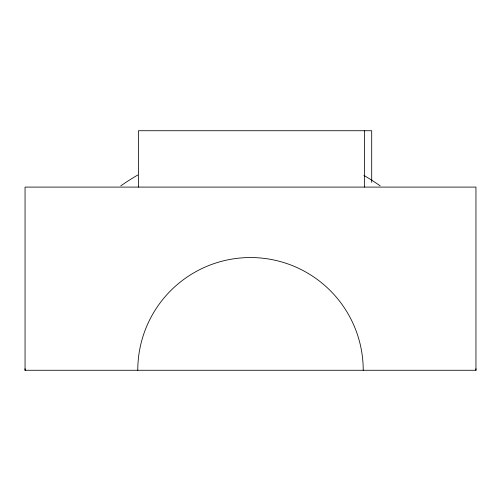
<?xml version="1.0" encoding="UTF-8"?>
<svg xmlns="http://www.w3.org/2000/svg" width="501" height="501" viewBox="0 0 501 501"><rect width="100%" height="100%" fill="white"/><g stroke="black" fill="none" stroke-linecap="round" stroke-linejoin="round"><path stroke-width="0.75" d="M25.05 370.27L475.95 370.27L475.95 187.092L25.05 187.092L25.05 370.27A225.45 225.45 0 0 1 25.056 368.736M371.704 182.395L371.704 130.73L138.483 130.73L138.483 187.092M364.384 130.73L364.384 187.092M137.775 370.27A112.725 112.725 0 0 1 250.5 257.545A112.725 112.725 0 0 1 363.225 370.27M120.804 185.865A225.45 225.45 0 0 1 137.775 175.024M363.889 175.413A225.45 225.45 0 0 1 380.196 185.865M475.944 368.736A225.45 225.45 0 0 1 475.95 370.27"/></g></svg>
